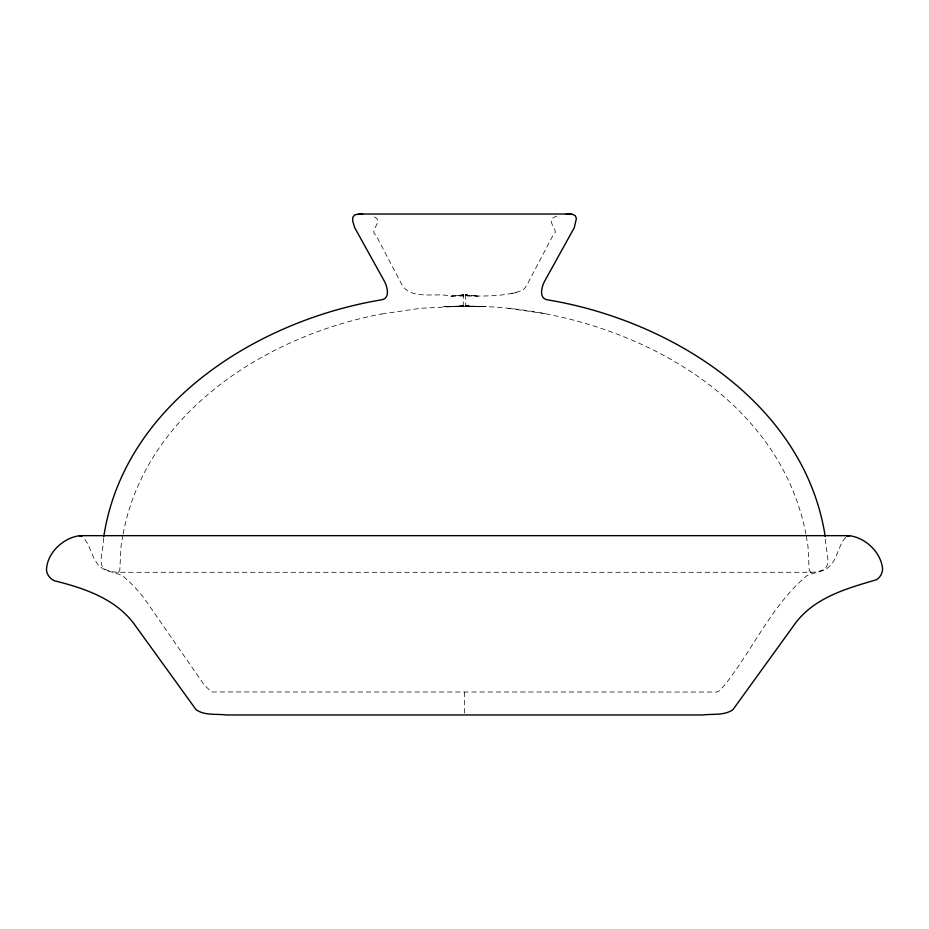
<?xml version="1.0" encoding="UTF-8"?>
<svg xmlns="http://www.w3.org/2000/svg" width="929" height="929" viewBox="0 0 929 929"><rect width="100%" height="100%" fill="white"/><g stroke="black" fill="none" stroke-linecap="round" stroke-linejoin="round"><path stroke-width="0.7" stroke-dasharray="4.64 3.48" d="M103.653 537.879C103.038 557.806 93.051 570.708 117.24 572.287L811.76 572.287C835.961 570.708 825.951 557.806 825.347 537.879M122.918 535.185L121.049 546.008L119.771 570.72L118.076 572.334M123.151 533.838C146.016 411.965 266.925 335.578 381.529 314.002M845.692 537.334C837.226 546.403 837.633 562.126 826.287 568.85C820.388 572.589 813.107 572.636 806.964 575.608C771.744 605.139 752.873 649.661 724.585 685.196L719.255 690.897L716.909 692.035L211.603 691.966L204.415 685.196L143.496 597.347L134.415 586.663L124.01 576.921L119.678 574.505L105.105 570.069L98.846 565.947L94.154 558.735L87.651 543.57L83.308 537.334M556.831 216.132C542.582 220.382 561.128 229.974 553.103 235.176L527.533 283.833C526.197 286.434 524.537 289.024 521.97 290.568C499.384 298.302 474.464 295.271 450.971 296.188C436.444 292.054 410.072 300.926 401.467 283.833L375.897 235.176C367.872 229.974 386.418 220.382 372.169 216.132M450.971 296.188L463.501 295.004L453.433 295.701M511.67 293.622L519.241 291.799M478.029 296.188L461.945 295.283L463.269 295.004L463.269 306.071M463.327 295.004L461.132 295.283M452.191 295.875L453.178 295.701M381.622 314.002L420.5 308.289L463.977 306.071M463.548 295.004L461.063 295.283L463.606 295.004M453.944 306.651L481.605 306.651M452.725 306.651L463.281 306.071L447.395 306.651M810.169 572.334L811.145 572.287M451.54 306.651L463.292 306.071L448.335 306.651M450.414 306.651L463.304 306.071L449.346 306.651M446.512 306.651L463.42 306.071L444.317 306.651M444.968 306.651L463.455 306.071M443.249 306.651L463.652 306.071M465.023 306.071L486.877 306.651C621.722 313.247 777.979 390.029 805.849 533.838M465.29 306.071L486.169 306.651M485.263 306.651L465.452 306.071L482.488 306.651M484.032 306.651L465.499 306.071L483.289 306.651M475.056 306.651L465.731 306.071L480.665 306.651M476.275 306.651L465.719 306.071L479.654 306.651M465.719 306.071L478.586 306.651M117.855 572.287L118.831 572.334M475.567 295.701L465.394 295.004M465.452 295.004L467.902 295.283M508.488 308.289L547.378 314.002M810.924 572.334L809.229 570.72L807.951 546.008L806.082 535.185M467.194 295.283L465.65 295.004L467.74 295.283L465.673 295.004L467.055 295.283L465.731 295.004L465.731 306.071M475.822 295.701L476.809 295.875M464.465 692.093L464.535 713.542M467.554 295.283L465.673 295.004L467.554 295.283"/><path stroke-width="1.39" d="M103.781 536.474C124.312 403.534 257.705 320.284 381.459 299.846C390.54 298.488 387.277 286.631 384.42 281.29L354.727 227.71L352.672 221.009L352.811 217.293L354.669 214.913L358.687 214.065M847.097 536.335L849.582 535.661L79.418 535.661L81.903 536.335M358.559 214.065L359.535 214.03M80.184 535.661C63.602 537.45 47.077 552.685 46.485 569.814C46.775 574.61 50.073 578.837 54.393 580.776C84.353 588.173 116.032 598.787 134.902 625.043L196.019 709.617C204.473 715.783 216.527 713.693 226.362 714.97L702.638 714.97C712.473 713.693 724.527 715.783 732.981 709.617L794.098 625.043C813.247 597.753 846.354 588.568 876.453 579.742C880.39 577.35 882.794 572.775 882.55 568.176C880.564 551.826 865.062 537.334 848.816 535.661M566.33 214.065L568.92 214.03M359.395 214.03L569.605 214.03M571.834 214.169L575.156 215.54L576.421 218.396L574.273 227.71L544.58 281.29C541.723 286.631 538.46 298.488 547.541 299.846C671.295 320.284 804.688 403.534 825.219 536.474M360.08 214.03L362.67 214.065M569.465 214.03L570.441 214.065M570.313 214.065L571.985 214.169"/></g></svg>
